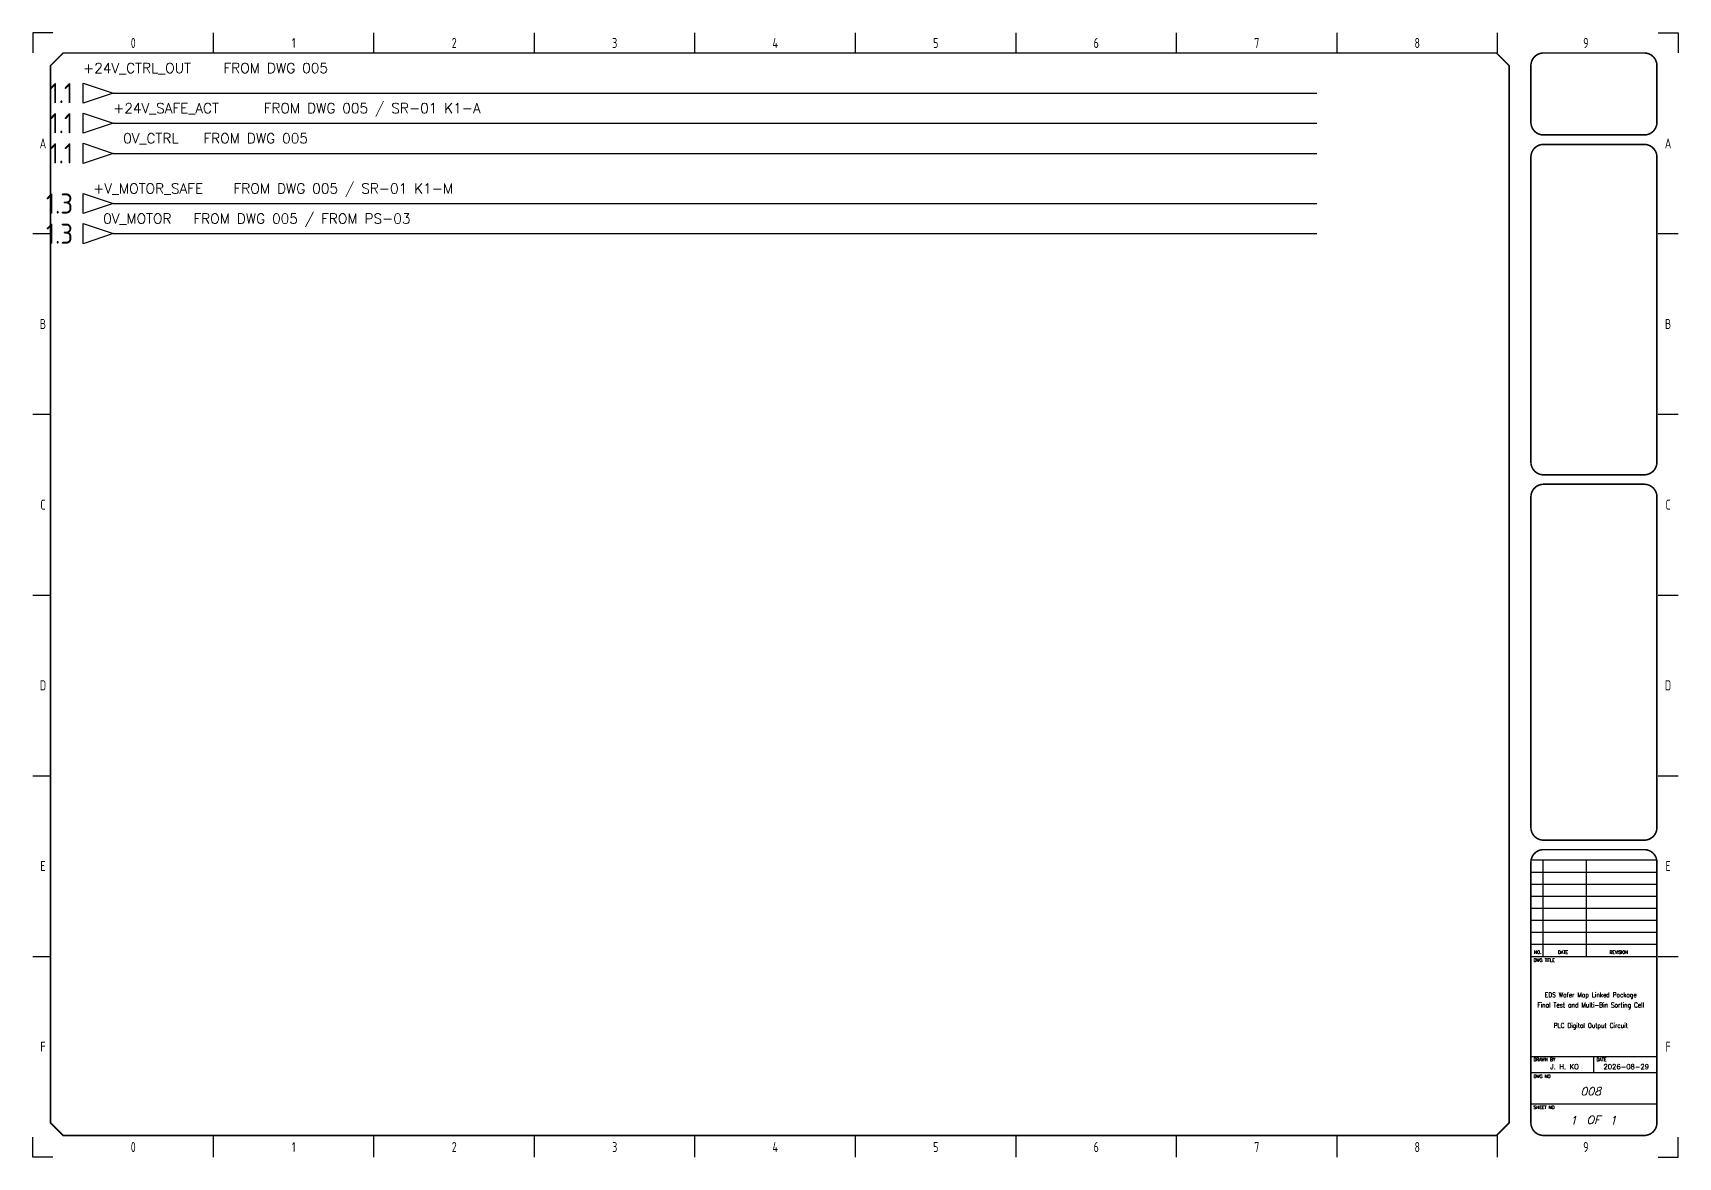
# Model space of a CAD drawing. Extents: x 5 to 415, y 5 to 285.
import ezdxf
from ezdxf.enums import TextEntityAlignment as Align

# ---------------------------------------------------------------- set-up
doc = ezdxf.new("R2010")
doc.units = 0
doc.header["$LTSCALE"] = 10
for name, color, linetype in [('DESC', 7, 'Continuous'), ('POWER_0V', 8, 'Continuous'), ('POWER_24V_CTRL', 5, 'Continuous'), ('POWER_24V_SAFE', 6, 'Continuous'), ('POWER_MOTOR', 2, 'Continuous'), ('SYMS', 7, 'Continuous'), ('TITLE', 7, 'Continuous'), ('Title blocks', 7, 'Continuous'), ('WIREREF_DEST', 52, 'Continuous'), ('XREF', 7, 'Continuous')]:
    doc.layers.add(name, color=color, linetype=linetype)
doc.styles.add('ISO8', font='ISO8.shx', dxfattribs={"width": 0.8})
doc.styles.add('ITALIC', font='ITALIC')
doc.styles.add('ROMANS', font='romans')
doc.styles.add('WD_IEC', font='ISOCP2.shx', dxfattribs={"width": 0.9, "height": 4})

# ---------------------------------------------------------------- blocks, each defined once
blk = doc.blocks.new('Title_blocks_A3')
at = {"layer": 'TITLE'}
for p, q in [((372.89, 276.86), (372.89, 259.33)), ((378.33, 79), (409.73, 79)), ((381.28, 79), (381.28, 55)), ((392.12, 79), (392.12, 55)), ((378.33, 76), (409.73, 76)), ((378.32, 73), (409.73, 73)), ((378.32, 70), (409.73, 70)), ((378.32, 67), (409.73, 67)), ((378.32, 64), (409.73, 64)), ((378.32, 61), (409.72, 61)), ((378.32, 58), (409.72, 58)), ((378.32, 55), (409.72, 55)), ((372.89, 13.53), (372.89, 37.81)), ((378.32, 30.02), (409.72, 30.02)), ((394.02, 26.1), (394.02, 30.02)), ((378.32, 26.1), (409.72, 26.1)), ((378.32, 18.24), (409.72, 18.24))]:
    blk.add_line(p, q, dxfattribs=at)
at = {"layer": 'TITLE', "const_width": 0.392}
blk.add_lwpolyline([(372.89, 13.53), (372.89, 276.86), (369.75, 280), (12.53, 280), (9.39, 276.86), (9.39, 13.53), (12.53, 10.39), (369.75, 10.39)], close=True, dxfattribs=at)
for points in [[(381.46, 280, 0.414214), (378.32, 276.86, 0.414214)], [(409.72, 276.86, 0.414214), (406.58, 280, 0.414214)], [(378.32, 262.73, 0.414214), (381.46, 259.59, 0.414214)], [(406.58, 259.59, 0.414214), (409.72, 262.73, 0.414214)], [(381.46, 257.23, 0.414214), (378.32, 254.09, 0.414214)], [(409.72, 254.09, 0.414214), (406.58, 257.23, 0.414214)], [(378.32, 178.08, 0.414214), (381.46, 174.94, 0.414214)], [(406.58, 174.94, 0.414214), (409.72, 178.08, 0.414214)], [(381.46, 172.58, 0.414214), (378.32, 169.44, 0.414214)], [(409.72, 169.44, 0.414214), (406.58, 172.58, 0.414214)], [(378.32, 87.08, 0.414214), (381.46, 83.94, 0.414214)], [(406.58, 83.94, 0.414214), (409.72, 87.08, 0.414214)], [(381.46, 81.58, 0.414214), (378.32, 78.44, 0.414214)], [(409.72, 78.44, 0.414214), (406.58, 81.58, 0.414214)], [(378.32, 13.53, 0.414214), (381.46, 10.39, 0.414214)], [(406.58, 10.39, 0.414214), (409.72, 13.53, 0.414214)]]:
    blk.add_lwpolyline(points, format="xyb", dxfattribs=at)
for points in [[(406.58, 280), (381.46, 280)], [(378.32, 276.86), (378.32, 262.73)], [(409.72, 276.86), (409.72, 262.73)], [(406.58, 259.59), (381.46, 259.59)], [(378.32, 254.09), (378.32, 178.08)], [(406.58, 257.23), (381.46, 257.23)], [(409.72, 254.09), (409.72, 178.08)], [(381.46, 174.94), (406.58, 174.94)], [(381.46, 172.58), (406.58, 172.58)], [(381.46, 83.94), (406.58, 83.94)], [(378.32, 78.44), (378.32, 13.53)], [(381.46, 81.58), (406.58, 81.58)], [(409.72, 78.44), (409.72, 13.53)], [(381.46, 10.39), (406.58, 10.39)]]:
    blk.add_lwpolyline(points, dxfattribs=at)
at = {"layer": 'TITLE', "color": 7, "const_width": 0.392}
for points in [[(378.32, 169.44), (378.32, 87.08)], [(409.72, 169.44), (409.72, 87.08)]]:
    blk.add_lwpolyline(points, dxfattribs=at)
at = {"layer": 'Title blocks', "color": 7}
for p, q in [((50, 280), (50, 285)), ((90, 280), (90, 285)), ((130, 280), (130, 285)), ((170, 280), (170, 285)), ((250, 280), (250, 285)), ((290, 280), (290, 285)), ((330, 280), (330, 285)), ((370, 280), (370, 285)), ((5, 235), (9.39, 235)), ((410, 235), (415, 235)), ((5, 190), (9.39, 190)), ((410, 190), (415, 190)), ((5, 100), (9.39, 100)), ((410, 100), (415, 100)), ((5, 55), (9.39, 55)), ((410, 55), (415, 55)), ((50, 5), (50, 10.39)), ((90, 5), (90, 10.39)), ((130, 5), (130, 10.39)), ((170, 5), (170, 10.39)), ((250, 5), (250, 10.39)), ((290, 5), (290, 10.39)), ((330, 5), (330, 10.39)), ((370, 5), (370, 10.64))]:
    blk.add_line(p, q, dxfattribs=at)
at = {"layer": 'Title blocks', "color": 2}
for p, q in [((210, 280), (210, 285)), ((5, 145), (9.39, 145)), ((410, 145), (415, 145)), ((210, 5), (210, 10.39))]:
    blk.add_line(p, q, dxfattribs=at)
at = {"layer": 'Title blocks'}
for points in [[(10, 285), (5, 285), (5, 280)], [(410, 285), (415, 285), (415, 280)], [(10, 5), (5, 5), (5, 10)], [(410, 5), (415, 5), (415, 10)]]:
    blk.add_lwpolyline(points, dxfattribs=at)
at = {"layer": 'TITLE', "color": 1, "style": 'ROMANS'}
for s, p in [('DWG TITLE', (378.97, 53.64)), ('DRAWN BY', (378.97, 28.91)), ('DATE', (394.67, 28.91)), ('DWG NO', (378.97, 24.72)), ('SHEET NO', (378.97, 17))]:
    blk.add_text(s, height=0.785, dxfattribs=at).set_placement(p)
at = {"layer": 'TITLE', "color": 1}
for s, height, style, p in [('NO.', 0.785, 'ROMANS', (380.02, 56.04)), ('DATE', 0.785, 'ROMANS', (386.32, 56.04)), ('REVISION', 0.785, 'ROMANS', (400.23, 56.04)), ('OF', 2, 'ITALIC', (393.89, 14.25))]:
    blk.add_text(s, height=height, dxfattribs=dict(at, style=style)).set_placement(p, align=Align.MIDDLE)
at = {"layer": 'TITLE', "color": 1, "style": 'ROMANS', "width": 0.8}
for tag, p in [('TITLE#1', (393.23, 44.81)), ('TITLE#2', (393.23, 42.27)), ('TITLE#3', (393.23, 39.73)), ('TITLE#4', (393.23, 37.18))]:
    blk.add_attdef(tag, text='', height=1.2, dxfattribs=at).set_placement(p, align=Align.CENTER)
at = {"layer": 'TITLE', "color": 1}
for tag, p, height, style in [('DRAWNBY', (383.14, 26.88), 1.25, 'ROMANS'), ('DATE', (396.4, 26.88), 1.25, 'ROMANS'), ('SHTS', (397.95, 13.15), 2, 'ITALIC')]:
    blk.add_attdef(tag, p, '', height=height, dxfattribs=dict(at, style=style))
at = {"layer": 'TITLE', "color": 1, "style": 'ITALIC'}
blk.add_attdef('DWG#', text='', height=2, dxfattribs=at).set_placement((393.23, 20.38), align=Align.CENTER)
blk.add_attdef('SH#', text='', height=2, dxfattribs=at).set_placement((389.77, 13.15), align=Align.RIGHT)
at = {"layer": 'TITLE', "color": 7, "flags": 9}
blk.add_attdef('WD_TB', (381.46, 10.39), '', height=1.57, dxfattribs=at)
at = {"layer": 'Title blocks', "style": 'ISO8', "width": 0.8}
for s, p in [('0', (30, 282.5)), ('1', (70, 282.5)), ('2', (110, 282.5)), ('3', (150, 282.5)), ('4', (190, 282.5)), ('5', (230, 282.5)), ('6', (270, 282.5)), ('7', (310, 282.5)), ('8', (350, 282.5)), ('9', (392, 282.5)), ('A', (7.5, 257.5)), ('A', (412.5, 257.5)), ('B', (7.5, 212.5)), ('B', (412.5, 212.5)), ('C', (7.5, 167.5)), ('C', (412.5, 167.5)), ('D', (7.5, 122.5)), ('D', (412.5, 122.5)), ('E', (7.5, 77.5)), ('E', (412.5, 77.5)), ('F', (7.5, 32.5)), ('F', (412.5, 32.5)), ('0', (30, 7.5)), ('1', (70, 7.5)), ('2', (110, 7.5)), ('3', (150, 7.5)), ('4', (190, 7.5)), ('5', (230, 7.5)), ('6', (270, 7.5)), ('7', (310, 7.5)), ('8', (350, 7.5)), ('9', (392, 7.5))]:
    blk.add_text(s, height=2.5, dxfattribs=at).set_placement(p, align=Align.MIDDLE)
blk = doc.blocks.new('HA1D3')
blk.add_lwpolyline([(0, 0), (-3.75, -1.25), (-3.75, 1.25)], close=True)
at = {"style": 'WD_IEC', "flags": 1}
blk.add_attdef('SIGCODE', text='', height=1, dxfattribs=at).set_placement((-2.5, 1.8), align=Align.RIGHT)
at = {"style": 'WD_IEC'}
for tag, p, height, flags in [('WIRENO', (1.25, 1), 2.5, 8), ('X1TERM01', (0, 0), 0.32, 1)]:
    blk.add_attdef(tag, p, '', height=height, dxfattribs=dict(at, flags=flags))
blk.add_attdef('XREF', text='', height=2.5, dxfattribs=at).set_placement((-5, 0), align=Align.MIDDLE_RIGHT)
blk.add_attdef('DESC1', text='', height=2.5, dxfattribs=at).set_placement((1.25, -1), align=Align.TOP_LEFT)

msp = doc.modelspace()

# ---------------------------------------------------------------- linework, layer by layer
at = {"layer": 'POWER_0V'}
for p, q in [((25, 255), (325, 255)), ((25, 235), (325, 235))]:
    msp.add_line(p, q, dxfattribs=at)
at = {"layer": 'POWER_24V_CTRL'}
msp.add_line((25, 270), (325, 270), dxfattribs=at)
at = {"layer": 'POWER_24V_SAFE'}
msp.add_line((25, 262.5), (325, 262.5), dxfattribs=at)
at = {"layer": 'POWER_MOTOR'}
msp.add_line((25, 242.5), (325, 242.5), dxfattribs=at)

# ---------------------------------------------------------------- block references
at = {"layer": 'SYMS'}
msp.add_blockref('Title_blocks_A3', (0, 0), dxfattribs=at).add_auto_attribs({'TITLE#1': 'EDS Wafer Map Linked Package', 'DATE': '2026-08-29', 'DRAWNBY': 'J. H. KO', 'SH#': '1', 'TITLE#2': 'Final Test and Multi-Bin Sorting Cell', 'TITLE#4': 'PLC Digital Output Circuit', 'DWG#': '008', 'SHTS': '1'})
ref = msp.add_blockref('HA1D3', (25, 270), dxfattribs=dict(at, xscale=2, yscale=2, zscale=2))
ref.add_attrib('WIRENO', '+24V_CTRL_OUT', dxfattribs={"layer": 'WIREREF_DEST', "height": 2.5, "style": 'ROMANS', "flags": 8}).set_placement((17.5, 277.5), align=Align.TOP_LEFT)
ref.add_attrib('DESC1', 'FROM DWG 005', dxfattribs={"layer": 'DESC', "height": 2.5, "style": 'ROMANS'}).set_placement((52.5, 277.5), align=Align.TOP_LEFT)
ref.add_attrib('XREF', '1.1', dxfattribs={"layer": 'XREF', "height": 5, "style": 'WD_IEC'}).set_placement((15, 270), align=Align.MIDDLE_RIGHT)
ref = msp.add_blockref('HA1D3', (25, 262.5), dxfattribs=dict(at, xscale=2, yscale=2, zscale=2))
ref.add_attrib('WIRENO', '+24V_SAFE_ACT', dxfattribs={"layer": 'WIREREF_DEST', "height": 2.5, "style": 'ROMANS', "flags": 8}).set_placement((25, 267.5), align=Align.TOP_LEFT)
ref.add_attrib('DESC1', 'FROM DWG 005 / SR-01 K1-A', dxfattribs={"layer": 'DESC', "height": 2.5, "style": 'ROMANS'}).set_placement((62.5, 267.5), align=Align.TOP_LEFT)
ref.add_attrib('XREF', '1.1', dxfattribs={"layer": 'XREF', "height": 5, "style": 'WD_IEC'}).set_placement((15, 262.5), align=Align.MIDDLE_RIGHT)
ref = msp.add_blockref('HA1D3', (25, 255), dxfattribs=dict(at, xscale=2, yscale=2, zscale=2))
ref.add_attrib('WIRENO', '0V_CTRL', dxfattribs={"layer": 'WIREREF_DEST', "height": 2.5, "style": 'ROMANS', "flags": 8}).set_placement((27.5, 260), align=Align.TOP_LEFT)
ref.add_attrib('DESC1', 'FROM DWG 005', dxfattribs={"layer": 'DESC', "height": 2.5, "style": 'ROMANS'}).set_placement((47.5, 260), align=Align.TOP_LEFT)
ref.add_attrib('XREF', '1.1', dxfattribs={"layer": 'XREF', "height": 5, "style": 'WD_IEC'}).set_placement((15, 255), align=Align.MIDDLE_RIGHT)
ref = msp.add_blockref('HA1D3', (25, 242.5), dxfattribs=dict(at, xscale=2, yscale=2, zscale=2))
ref.add_attrib('WIRENO', '+V_MOTOR_SAFE', dxfattribs={"layer": 'WIREREF_DEST', "height": 2.5, "style": 'ROMANS', "flags": 8}).set_placement((20, 247.5), align=Align.TOP_LEFT)
ref.add_attrib('DESC1', 'FROM DWG 005 / SR-01 K1-M', dxfattribs={"layer": 'DESC', "height": 2.5, "style": 'ROMANS'}).set_placement((55, 247.5), align=Align.TOP_LEFT)
ref.add_attrib('XREF', '1.3', dxfattribs={"layer": 'XREF', "height": 5, "style": 'WD_IEC'}).set_placement((15, 242.5), align=Align.MIDDLE_RIGHT)
ref = msp.add_blockref('HA1D3', (25, 235), dxfattribs=dict(at, xscale=2, yscale=2, zscale=2))
ref.add_attrib('WIRENO', '0V_MOTOR', dxfattribs={"layer": 'WIREREF_DEST', "height": 2.5, "style": 'ROMANS', "flags": 8}).set_placement((22.5, 240), align=Align.TOP_LEFT)
ref.add_attrib('DESC1', 'FROM DWG 005 / FROM PS-03', dxfattribs={"layer": 'DESC', "height": 2.5, "style": 'ROMANS'}).set_placement((45, 240), align=Align.TOP_LEFT)
ref.add_attrib('XREF', '1.3', dxfattribs={"layer": 'XREF', "height": 5, "style": 'WD_IEC'}).set_placement((15, 235), align=Align.MIDDLE_RIGHT)

doc.saveas('drawing.dxf')
